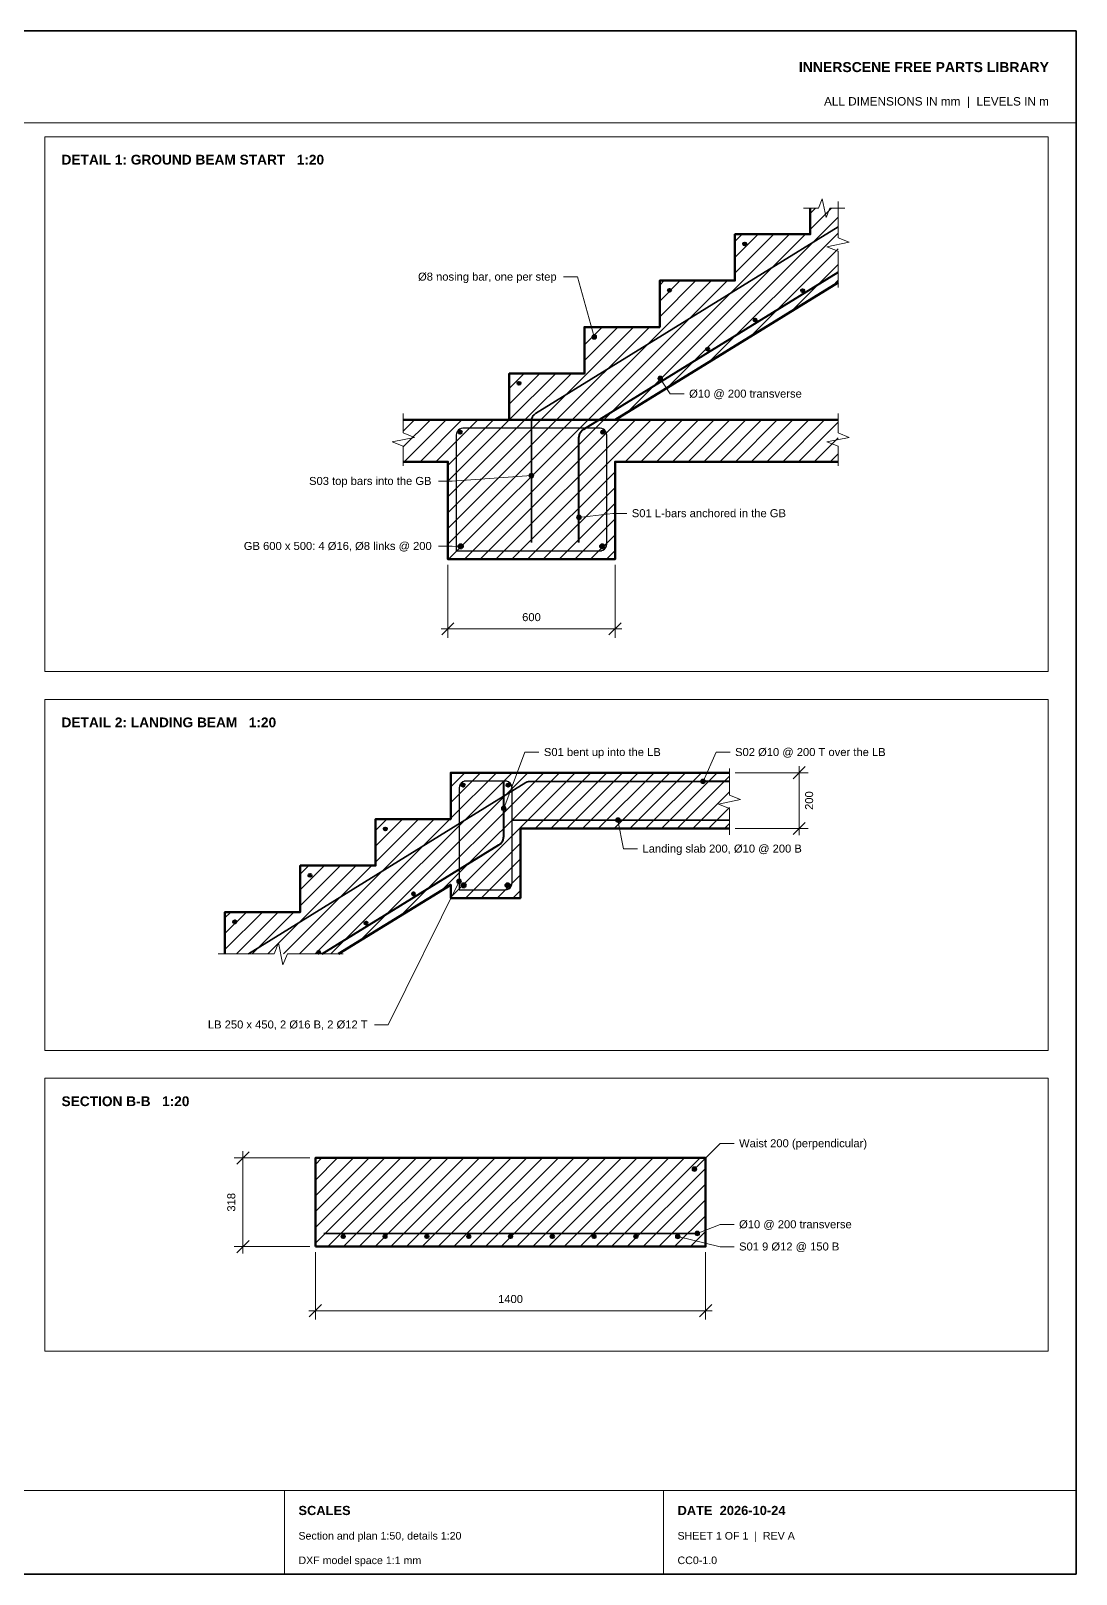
# Paper-space layout 'Layout1' of a CAD drawing. Header units: millimetres. Extents: x 10 to 410, y 10 to 287.
# Drawn here: x 222.5 to 410, y 10 to 287 of the extents above; entities that cross this region are included whole.
import ezdxf
from ezdxf.enums import TextEntityAlignment as Align

# ---------------------------------------------------------------- set-up
doc = ezdxf.new("R2010")
doc.units = ezdxf.units.MM
for name, color, linetype, lineweight, true_color in [('A-BORDER', 7, 'Continuous', 18, 0x6f8794), ('A-DIMS', 7, 'Continuous', 15, 0x46606d), ('A-TEXT', 7, 'Continuous', 15, 0x1b2a33), ('S-CONC', 7, 'Continuous', 50, 0x1f2d36), ('S-HATCH', 7, 'Continuous', 9, 0x9aa5aa), ('S-REBAR', 7, 'Continuous', 40, 0xb2361f)]:
    doc.layers.add(name, color=color, linetype=linetype, lineweight=lineweight, true_color=true_color)
doc.styles.add('STR_BOLD', font='arialbd.ttf')
doc.styles.add('STR_REGULAR', font='arial.ttf')

psp = doc.layouts.get("Layout1")

# ---------------------------------------------------------------- hatches: boundary and pattern name
at = {"layer": 'A-DIMS'}
h = psp.add_hatch(color=256, dxfattribs=at)
edge = h.paths.add_edge_path()
edge.add_arc((323.55, 232.08), 0.42, 0, 360)
h = psp.add_hatch(color=256, dxfattribs=at)
edge = h.paths.add_edge_path()
edge.add_arc((335.4, 224.61), 0.42, 0, 360)
h = psp.add_hatch(color=256, dxfattribs=at)
edge = h.paths.add_edge_path()
edge.add_arc((312.3, 207.17), 0.42, 0, 360)
h = psp.add_hatch(color=256, dxfattribs=at)
edge = h.paths.add_edge_path()
edge.add_arc((320.8, 199.67), 0.42, 0, 360)
h = psp.add_hatch(color=256, dxfattribs=at)
edge = h.paths.add_edge_path()
edge.add_arc((299.6, 194.47), 0.42, 0, 360)
h = psp.add_hatch(color=256, dxfattribs=at)
edge = h.paths.add_edge_path()
edge.add_arc((343.07, 152.29), 0.42, 0, 360)
h = psp.add_hatch(color=256, dxfattribs=at)
edge = h.paths.add_edge_path()
edge.add_arc((307.32, 147.44), 0.42, 0, 360)
h = psp.add_hatch(color=256, dxfattribs=at)
edge = h.paths.add_edge_path()
edge.add_arc((327.82, 145.34), 0.42, 0, 360)
h = psp.add_hatch(color=256, dxfattribs=at)
edge = h.paths.add_edge_path()
edge.add_arc((299.32, 134.34), 0.42, 0, 360)
h = psp.add_hatch(color=256, dxfattribs=at)
edge = h.paths.add_edge_path()
edge.add_arc((341.54, 82.7), 0.42, 0, 360)
h = psp.add_hatch(color=256, dxfattribs=at)
edge = h.paths.add_edge_path()
edge.add_arc((338.54, 70.6), 0.42, 0, 360)
h = psp.add_hatch(color=256, dxfattribs=at)
edge = h.paths.add_edge_path()
edge.add_arc((342.04, 71.15), 0.42, 0, 360)
at = {"layer": 'S-REBAR'}
h = psp.add_hatch(color=256, dxfattribs=at)
edge = h.paths.add_edge_path()
edge.add_arc((350.55, 248.75), 0.28, 0, 360)
h = psp.add_hatch(color=256, dxfattribs=at)
edge = h.paths.add_edge_path()
edge.add_arc((337.05, 240.42), 0.28, 0, 360)
h = psp.add_hatch(color=256, dxfattribs=at)
edge = h.paths.add_edge_path()
edge.add_arc((360.93, 240.37), 0.28, 0, 360)
h = psp.add_hatch(color=256, dxfattribs=at)
edge = h.paths.add_edge_path()
edge.add_arc((352.42, 235.12), 0.28, 0, 360)
h = psp.add_hatch(color=256, dxfattribs=at)
edge = h.paths.add_edge_path()
edge.add_arc((323.55, 232.08), 0.28, 0, 360)
h = psp.add_hatch(color=256, dxfattribs=at)
edge = h.paths.add_edge_path()
edge.add_arc((343.91, 229.87), 0.28, 0, 360)
h = psp.add_hatch(color=256, dxfattribs=at)
edge = h.paths.add_edge_path()
edge.add_arc((335.4, 224.61), 0.28, 0, 360)
h = psp.add_hatch(color=256, dxfattribs=at)
edge = h.paths.add_edge_path()
edge.add_arc((310.05, 223.75), 0.28, 0, 360)
h = psp.add_hatch(color=256, dxfattribs=at)
edge = h.paths.add_edge_path()
edge.add_arc((299.5, 214.97), 0.3, 0, 360)
h = psp.add_hatch(color=256, dxfattribs=at)
edge = h.paths.add_edge_path()
edge.add_arc((325.1, 214.97), 0.3, 0, 360)
h = psp.add_hatch(color=256, dxfattribs=at)
edge = h.paths.add_edge_path()
edge.add_arc((299.6, 194.47), 0.4, 0, 360)
h = psp.add_hatch(color=256, dxfattribs=at)
edge = h.paths.add_edge_path()
edge.add_arc((325, 194.47), 0.4, 0, 360)
h = psp.add_hatch(color=256, dxfattribs=at)
edge = h.paths.add_edge_path()
edge.add_arc((300.02, 151.64), 0.3, 0, 360)
h = psp.add_hatch(color=256, dxfattribs=at)
edge = h.paths.add_edge_path()
edge.add_arc((308.12, 151.64), 0.3, 0, 360)
h = psp.add_hatch(color=256, dxfattribs=at)
edge = h.paths.add_edge_path()
edge.add_arc((286.07, 143.76), 0.28, 0, 360)
h = psp.add_hatch(color=256, dxfattribs=at)
edge = h.paths.add_edge_path()
edge.add_arc((272.57, 135.42), 0.28, 0, 360)
h = psp.add_hatch(color=256, dxfattribs=at)
edge = h.paths.add_edge_path()
edge.add_arc((300.12, 133.64), 0.4, 0, 360)
h = psp.add_hatch(color=256, dxfattribs=at)
edge = h.paths.add_edge_path()
edge.add_arc((308.02, 133.64), 0.4, 0, 360)
h = psp.add_hatch(color=256, dxfattribs=at)
edge = h.paths.add_edge_path()
edge.add_arc((291.14, 132.1), 0.28, 0, 360)
h = psp.add_hatch(color=256, dxfattribs=at)
edge = h.paths.add_edge_path()
edge.add_arc((259.07, 127.09), 0.28, 0, 360)
h = psp.add_hatch(color=256, dxfattribs=at)
edge = h.paths.add_edge_path()
edge.add_arc((282.63, 126.85), 0.28, 0, 360)
h = psp.add_hatch(color=256, dxfattribs=at)
edge = h.paths.add_edge_path()
edge.add_arc((274.12, 121.59), 0.28, 0, 360)
h = psp.add_hatch(color=256, dxfattribs=at)
edge = h.paths.add_edge_path()
edge.add_arc((278.54, 70.6), 0.3, 0, 360)
h = psp.add_hatch(color=256, dxfattribs=at)
edge = h.paths.add_edge_path()
edge.add_arc((286.04, 70.6), 0.3, 0, 360)
h = psp.add_hatch(color=256, dxfattribs=at)
edge = h.paths.add_edge_path()
edge.add_arc((293.54, 70.6), 0.3, 0, 360)
h = psp.add_hatch(color=256, dxfattribs=at)
edge = h.paths.add_edge_path()
edge.add_arc((301.04, 70.6), 0.3, 0, 360)
h = psp.add_hatch(color=256, dxfattribs=at)
edge = h.paths.add_edge_path()
edge.add_arc((308.54, 70.6), 0.3, 0, 360)
h = psp.add_hatch(color=256, dxfattribs=at)
edge = h.paths.add_edge_path()
edge.add_arc((316.04, 70.6), 0.3, 0, 360)
h = psp.add_hatch(color=256, dxfattribs=at)
edge = h.paths.add_edge_path()
edge.add_arc((323.54, 70.6), 0.3, 0, 360)
h = psp.add_hatch(color=256, dxfattribs=at)
edge = h.paths.add_edge_path()
edge.add_arc((331.04, 70.6), 0.3, 0, 360)
h = psp.add_hatch(color=256, dxfattribs=at)
edge = h.paths.add_edge_path()
edge.add_arc((338.54, 70.6), 0.3, 0, 360)

# ---------------------------------------------------------------- linework, layer by layer
at = {"layer": 'A-BORDER'}
for p, q in [((10, 270.5), (410, 270.5)), ((10, 25), (410, 25)), ((268, 10), (268, 25)), ((336, 10), (336, 25))]:
    psp.add_line(p, q, dxfattribs=at)
at = {"layer": 'A-BORDER', "lineweight": 35}
psp.add_lwpolyline([(10, 10), (410, 10), (410, 287), (10, 287)], close=True, dxfattribs=at)
at = {"layer": 'A-BORDER'}
for points in [[(225, 172), (405, 172), (405, 268), (225, 268)], [(225, 104), (405, 104), (405, 167), (225, 167)], [(225, 50), (405, 50), (405, 99), (225, 99)]]:
    psp.add_lwpolyline(points, close=True, dxfattribs=at)
at = {"layer": 'A-DIMS'}
for p, q in [((297.3, 191.17), (297.3, 178.07)), ((327.3, 191.17), (327.3, 178.07)), ((296.1, 179.67), (328.5, 179.67)), ((348.82, 153.84), (361.92, 153.84)), ((360.32, 142.64), (360.32, 155.04)), ((348.82, 143.84), (361.92, 143.84)), ((260.54, 67.58), (260.54, 85.9)), ((272.54, 84.7), (258.94, 84.7)), ((272.54, 68.78), (258.94, 68.78)), ((273.54, 67.78), (273.54, 55.68)), ((343.54, 67.78), (343.54, 55.68)), ((272.34, 57.28), (344.74, 57.28))]:
    psp.add_line(p, q, dxfattribs=at)
at = {"layer": 'A-DIMS', "lineweight": 30}
for p, q in [((296.2, 178.57), (298.4, 180.77)), ((326.2, 178.57), (328.4, 180.77)), ((359.22, 152.74), (361.42, 154.94)), ((359.22, 142.74), (361.42, 144.94)), ((259.44, 83.6), (261.64, 85.8)), ((259.44, 67.68), (261.64, 69.88)), ((272.44, 56.18), (274.64, 58.38)), ((342.44, 56.18), (344.64, 58.38))]:
    psp.add_line(p, q, dxfattribs=at)
at = {"layer": 'A-DIMS'}
for points in [[(368.5, 255.17), (365.8, 255.17), (365.14, 253.5), (364.47, 256.83), (363.8, 255.17), (361.1, 255.17)], [(367.3, 240.96), (367.3, 247.46), (365.3, 248.26), (369.3, 249.06), (367.3, 249.86), (367.3, 256.37)], [(318.04, 242.85), (320.54, 242.85), (323.55, 232.08)], [(339.68, 221.85), (337.18, 221.85), (335.4, 224.61)], [(289.3, 218.34), (289.3, 214.83), (291.3, 214.03), (287.3, 213.23), (289.3, 212.43), (289.3, 208.93)], [(367.3, 208.93), (367.3, 212.43), (365.3, 213.23), (369.3, 214.03), (367.3, 214.83), (367.3, 218.34)], [(295.6, 206.18), (298.1, 206.18), (312.3, 207.17)], [(329.4, 200.39), (326.9, 200.39), (320.8, 199.67)], [(295.6, 194.51), (298.1, 194.51), (299.6, 194.47)], [(313.63, 157.52), (311.13, 157.52), (307.32, 147.44)], [(347.92, 157.52), (345.42, 157.52), (343.07, 152.29)], [(347.82, 142.67), (347.82, 147.43), (345.82, 148.23), (349.82, 149.03), (347.82, 149.83), (347.82, 154.59)], [(331.32, 140.19), (328.82, 140.19), (327.82, 145.34)], [(284.12, 108.62), (286.62, 108.62), (299.32, 134.34)], [(256.12, 121.34), (266.12, 121.34), (266.92, 123.34), (267.72, 119.34), (268.52, 121.34), (278.52, 121.34)], [(348.64, 87.3), (346.14, 87.3), (341.54, 82.7)], [(348.64, 72.76), (346.14, 72.76), (342.04, 71.15)], [(348.64, 68.77), (346.14, 68.77), (338.54, 70.6)]]:
    psp.add_lwpolyline(points, dxfattribs=at)
for centre in [(323.55, 232.08), (335.4, 224.61), (312.3, 207.17), (320.8, 199.67), (299.6, 194.47), (343.07, 152.29), (307.32, 147.44), (327.82, 145.34), (299.32, 134.34), (341.54, 82.7), (338.54, 70.6), (342.04, 71.15)]:
    psp.add_circle(centre, 0.42, dxfattribs=at)
at = {"layer": 'S-CONC'}
for points in [[(327.34, 217.17), (308.3, 217.17), (308.3, 225.5), (321.8, 225.5), (321.8, 233.83), (335.3, 233.83), (335.3, 242.17), (348.8, 242.17), (348.8, 250.5), (362.3, 250.5), (362.3, 255.17)], [(367.3, 241.83), (327.34, 217.17)], [(367.3, 217.17), (289.3, 217.17)], [(289.3, 209.67), (297.3, 209.67), (297.3, 192.17), (327.3, 192.17), (327.3, 209.67), (367.3, 209.67)], [(257.32, 121.34), (257.32, 128.84), (270.82, 128.84), (270.82, 137.17), (284.32, 137.17), (284.32, 145.51), (297.82, 145.51), (297.82, 153.84), (347.82, 153.84)], [(347.82, 143.84), (310.32, 143.84), (310.32, 131.34), (297.82, 131.34), (297.82, 133.75), (277.71, 121.34)]]:
    psp.add_lwpolyline(points, dxfattribs=at)
psp.add_lwpolyline([(273.54, 68.78), (343.54, 68.78), (343.54, 84.7), (273.54, 84.7)], close=True, dxfattribs=at)
at = {"layer": 'S-HATCH'}
for p, q in [((362.3, 251.37), (366.1, 255.17)), ((362.3, 254.2), (363.27, 255.17)), ((336.72, 222.96), (367.3, 253.54)), ((325.27, 217.17), (358.61, 250.5)), ((329.33, 218.39), (361.43, 250.5)), ((344.11, 227.52), (367.3, 250.71)), ((348.8, 243.52), (355.78, 250.5)), ((348.8, 246.35), (352.95, 250.5)), ((348.8, 249.18), (350.12, 250.5)), ((351.5, 232.08), (367.3, 247.88)), ((358.89, 236.64), (367.3, 245.05)), ((319.62, 217.17), (344.62, 242.17)), ((322.44, 217.17), (347.44, 242.17)), ((335.3, 235.68), (341.79, 242.17)), ((335.3, 238.51), (338.96, 242.17)), ((335.3, 241.34), (336.13, 242.17)), ((366.28, 241.2), (367.3, 242.23)), ((313.96, 217.17), (330.63, 233.83)), ((316.79, 217.17), (333.45, 233.83)), ((321.8, 227.84), (327.8, 233.83)), ((321.8, 230.67), (324.97, 233.83)), ((321.8, 233.5), (322.14, 233.83)), ((308.3, 217.17), (316.64, 225.5)), ((308.3, 220), (313.81, 225.5)), ((308.3, 222.82), (310.98, 225.5)), ((311.13, 217.17), (319.46, 225.5)), ((289.3, 212.31), (294.16, 217.17)), ((289.3, 215.14), (291.33, 217.17)), ((289.49, 209.67), (296.99, 217.17)), ((292.32, 209.67), (299.82, 217.17)), ((295.15, 209.67), (302.65, 217.17)), ((297.3, 194.85), (319.62, 217.17)), ((297.3, 197.68), (316.79, 217.17)), ((297.3, 200.51), (313.96, 217.17)), ((297.3, 203.34), (311.13, 217.17)), ((297.3, 206.17), (308.3, 217.17)), ((297.3, 209), (305.47, 217.17)), ((297.44, 192.17), (322.44, 217.17)), ((300.27, 192.17), (325.27, 217.17)), ((303.1, 192.17), (328.1, 217.17)), ((305.93, 192.17), (330.93, 217.17)), ((308.76, 192.17), (333.76, 217.17)), ((329.09, 209.67), (336.59, 217.17)), ((331.91, 209.67), (339.41, 217.17)), ((334.74, 209.67), (342.24, 217.17)), ((337.57, 209.67), (345.07, 217.17)), ((340.4, 209.67), (347.9, 217.17)), ((343.23, 209.67), (350.73, 217.17)), ((346.06, 209.67), (353.56, 217.17)), ((348.89, 209.67), (356.39, 217.17)), ((351.71, 209.67), (359.21, 217.17)), ((354.54, 209.67), (362.04, 217.17)), ((357.37, 209.67), (364.87, 217.17)), ((360.2, 209.67), (367.3, 216.77)), ((363.03, 209.67), (367.3, 213.94)), ((365.86, 209.67), (367.3, 211.11)), ((311.59, 192.17), (327.3, 207.88)), ((314.41, 192.17), (327.3, 205.05)), ((317.24, 192.17), (327.3, 202.23)), ((320.07, 192.17), (327.3, 199.4)), ((322.9, 192.17), (327.3, 196.57)), ((325.73, 192.17), (327.3, 193.74)), ((276.33, 121.34), (308.83, 153.84)), ((281.5, 123.68), (311.66, 153.84)), ((288.89, 128.24), (314.49, 153.84)), ((296.28, 132.8), (317.31, 153.84)), ((297.82, 131.52), (320.14, 153.84)), ((297.82, 145.66), (306, 153.84)), ((297.82, 148.49), (303.17, 153.84)), ((297.82, 151.32), (300.34, 153.84)), ((312.97, 143.84), (322.97, 153.84)), ((315.8, 143.84), (325.8, 153.84)), ((318.63, 143.84), (328.63, 153.84)), ((321.46, 143.84), (331.46, 153.84)), ((324.29, 143.84), (334.29, 153.84)), ((327.11, 143.84), (337.11, 153.84)), ((329.94, 143.84), (339.94, 153.84)), ((332.77, 143.84), (342.77, 153.84)), ((335.6, 143.84), (345.6, 153.84)), ((338.43, 143.84), (347.82, 153.23)), ((341.26, 143.84), (347.82, 150.4)), ((344.08, 143.84), (347.82, 147.58)), ((270.67, 121.34), (294.84, 145.51)), ((273.5, 121.34), (297.67, 145.51)), ((284.32, 137.82), (292.01, 145.51)), ((284.32, 140.64), (289.18, 145.51)), ((284.32, 143.47), (286.35, 145.51)), ((346.91, 143.84), (347.82, 144.75)), ((300.47, 131.34), (310.32, 141.19)), ((265.02, 121.34), (280.85, 137.17)), ((267.84, 121.34), (283.68, 137.17)), ((270.82, 129.97), (278.02, 137.17)), ((270.82, 132.8), (275.19, 137.17)), ((270.82, 135.63), (272.36, 137.17)), ((303.3, 131.34), (310.32, 138.36)), ((306.13, 131.34), (310.32, 135.53)), ((308.96, 131.34), (310.32, 132.7)), ((257.32, 122.13), (264.03, 128.84)), ((257.32, 124.96), (261.2, 128.84)), ((257.32, 127.79), (258.37, 128.84)), ((259.36, 121.34), (266.86, 128.84)), ((262.19, 121.34), (269.69, 128.84)), ((273.54, 69.4), (288.84, 84.7)), ((273.54, 72.23), (286.01, 84.7)), ((273.54, 75.06), (283.18, 84.7)), ((273.54, 77.88), (280.36, 84.7)), ((273.54, 80.71), (277.53, 84.7)), ((273.54, 83.54), (274.7, 84.7)), ((275.75, 68.78), (291.67, 84.7)), ((278.58, 68.78), (294.5, 84.7)), ((281.41, 68.78), (297.33, 84.7)), ((284.24, 68.78), (300.15, 84.7)), ((287.06, 68.78), (302.98, 84.7)), ((289.89, 68.78), (305.81, 84.7)), ((292.72, 68.78), (308.64, 84.7)), ((295.55, 68.78), (311.47, 84.7)), ((298.38, 68.78), (314.3, 84.7)), ((301.21, 68.78), (317.13, 84.7)), ((304.04, 68.78), (319.95, 84.7)), ((306.86, 68.78), (322.78, 84.7)), ((309.69, 68.78), (325.61, 84.7)), ((312.52, 68.78), (328.44, 84.7)), ((315.35, 68.78), (331.27, 84.7)), ((318.18, 68.78), (334.1, 84.7)), ((321.01, 68.78), (336.92, 84.7)), ((323.83, 68.78), (339.75, 84.7)), ((326.66, 68.78), (342.58, 84.7)), ((329.49, 68.78), (343.54, 82.83)), ((332.32, 68.78), (343.54, 80)), ((335.15, 68.78), (343.54, 77.17)), ((337.98, 68.78), (343.54, 74.34)), ((340.8, 68.78), (343.54, 71.52))]:
    psp.add_line(p, q, dxfattribs=at)
at = {"layer": 'S-REBAR', "lineweight": 35}
for points in [[(367.3, 251.82), (313.02, 218.32), (313.02, 218.32), (313.02, 218.31), (313.01, 218.31), (313.01, 218.31), (313.01, 218.31), (313.01, 218.31), (312.83, 218.17), (312.82, 218.17), (312.82, 218.17), (312.81, 218.16), (312.81, 218.16), (312.8, 218.15), (312.8, 218.15), (312.65, 217.99), (312.64, 217.99), (312.64, 217.98), (312.63, 217.98), (312.63, 217.97), (312.63, 217.97), (312.62, 217.96), (312.5, 217.78), (312.5, 217.78), (312.5, 217.77), (312.49, 217.77), (312.49, 217.76), (312.49, 217.75), (312.48, 217.75), (312.4, 217.55), (312.39, 217.55), (312.39, 217.54), (312.39, 217.54), (312.39, 217.53), (312.38, 217.52), (312.38, 217.51), (312.33, 217.31), (312.33, 217.3), (312.33, 217.3), (312.32, 217.29), (312.32, 217.28), (312.32, 217.28), (312.32, 217.27), (312.3, 217.05), (312.3, 217.04), (312.3, 217.04), (312.3, 217.04), (312.3, 217.03), (312.3, 217.03), (312.3, 217.03), (312.3, 195.17)], [(347.82, 152.29), (312.1, 152.29), (312.09, 152.29), (312.09, 152.29), (312.09, 152.29), (312.09, 152.29), (312.09, 152.29), (312.08, 152.29), (311.96, 152.28), (311.96, 152.28), (311.96, 152.28), (311.95, 152.28), (311.95, 152.28), (311.94, 152.28), (311.94, 152.28), (311.83, 152.27), (311.82, 152.27), (311.82, 152.26), (311.82, 152.26), (311.81, 152.26), (311.81, 152.26), (311.8, 152.26), (311.69, 152.24), (311.69, 152.23), (311.68, 152.23), (311.68, 152.23), (311.68, 152.23), (311.67, 152.23), (311.67, 152.23), (311.56, 152.19), (311.56, 152.19), (311.55, 152.19), (311.55, 152.19), (311.55, 152.19), (311.54, 152.19), (311.54, 152.18), (311.43, 152.14), (311.43, 152.14), (311.43, 152.13), (311.42, 152.13), (311.42, 152.13), (311.42, 152.13), (311.41, 152.13), (311.31, 152.07), (311.31, 152.07), (311.3, 152.07), (311.3, 152.07), (311.3, 152.07), (311.3, 152.06), (311.3, 152.06), (261.53, 121.34)], [(342.82, 152.34), (347.82, 152.34)], [(308.82, 145.34), (347.82, 145.34)], [(275.04, 71.15), (342.04, 71.15)]]:
    psp.add_lwpolyline(points, dxfattribs=at)
at = {"layer": 'S-REBAR', "lineweight": 40}
for points in [[(320.8, 195.17), (320.8, 213.94), (320.8, 213.94), (320.8, 213.94), (320.8, 213.95), (320.8, 213.95), (320.8, 213.96), (320.8, 213.96), (320.83, 214.23), (320.83, 214.24), (320.83, 214.24), (320.83, 214.25), (320.83, 214.26), (320.83, 214.27), (320.83, 214.28), (320.9, 214.52), (320.9, 214.53), (320.9, 214.54), (320.91, 214.55), (320.91, 214.55), (320.91, 214.56), (320.92, 214.57), (321.02, 214.8), (321.02, 214.81), (321.03, 214.82), (321.03, 214.82), (321.04, 214.83), (321.04, 214.84), (321.04, 214.85), (321.19, 215.06), (321.19, 215.06), (321.2, 215.07), (321.2, 215.08), (321.21, 215.08), (321.21, 215.09), (321.22, 215.1), (321.39, 215.28), (321.4, 215.29), (321.41, 215.29), (321.41, 215.3), (321.42, 215.3), (321.43, 215.31), (321.43, 215.31), (321.65, 215.47), (321.65, 215.47), (321.65, 215.48), (321.66, 215.48), (321.66, 215.48), (321.66, 215.48), (321.67, 215.49), (367.3, 243.66)], [(274.76, 121.34), (306.45, 140.91), (306.46, 140.91), (306.46, 140.91), (306.47, 140.91), (306.47, 140.92), (306.47, 140.92), (306.48, 140.92), (306.69, 141.08), (306.7, 141.08), (306.7, 141.09), (306.71, 141.1), (306.72, 141.1), (306.72, 141.11), (306.73, 141.11), (306.9, 141.3), (306.91, 141.3), (306.92, 141.31), (306.92, 141.32), (306.93, 141.32), (306.93, 141.33), (306.94, 141.34), (307.08, 141.55), (307.08, 141.55), (307.09, 141.56), (307.09, 141.57), (307.1, 141.58), (307.1, 141.58), (307.1, 141.59), (307.21, 141.82), (307.21, 141.83), (307.21, 141.84), (307.22, 141.85), (307.22, 141.85), (307.22, 141.86), (307.22, 141.87), (307.29, 142.12), (307.29, 142.12), (307.29, 142.13), (307.29, 142.14), (307.29, 142.15), (307.3, 142.16), (307.3, 142.17), (307.32, 142.43), (307.32, 142.44), (307.32, 142.44), (307.32, 142.44), (307.32, 142.45), (307.32, 142.45), (307.32, 142.46), (307.32, 152.19)]]:
    psp.add_lwpolyline(points, dxfattribs=at)
at = {"layer": 'S-REBAR', "lineweight": 30}
for points in [[(298.8, 193.67), (324.59, 193.67), (324.59, 193.67), (324.6, 193.67), (324.6, 193.67), (324.61, 193.67), (324.61, 193.67), (324.61, 193.67), (324.89, 193.7), (324.9, 193.71), (324.9, 193.71), (324.91, 193.71), (324.92, 193.71), (324.93, 193.71), (324.94, 193.72), (325.18, 193.82), (325.19, 193.82), (325.19, 193.82), (325.2, 193.83), (325.21, 193.83), (325.22, 193.84), (325.22, 193.84), (325.43, 194), (325.44, 194.01), (325.44, 194.01), (325.45, 194.02), (325.46, 194.03), (325.46, 194.03), (325.47, 194.04), (325.63, 194.25), (325.63, 194.25), (325.64, 194.26), (325.64, 194.27), (325.64, 194.28), (325.65, 194.28), (325.65, 194.29), (325.75, 194.53), (325.75, 194.54), (325.76, 194.55), (325.76, 194.56), (325.76, 194.57), (325.76, 194.57), (325.76, 194.58), (325.8, 194.85), (325.8, 194.86), (325.8, 194.86), (325.8, 194.87), (325.8, 194.87), (325.8, 194.88), (325.8, 194.88), (325.8, 214.45), (325.8, 214.46), (325.8, 214.46), (325.8, 214.47), (325.8, 214.47), (325.8, 214.48), (325.8, 214.48), (325.76, 214.75), (325.76, 214.76), (325.76, 214.77), (325.76, 214.78), (325.76, 214.79), (325.75, 214.79), (325.75, 214.8), (325.65, 215.04), (325.65, 215.05), (325.64, 215.06), (325.64, 215.07), (325.64, 215.07), (325.63, 215.08), (325.63, 215.09), (325.47, 215.29), (325.46, 215.3), (325.46, 215.31), (325.45, 215.31), (325.44, 215.32), (325.44, 215.33), (325.43, 215.33), (325.22, 215.49), (325.22, 215.5), (325.21, 215.5), (325.2, 215.5), (325.19, 215.51), (325.19, 215.51), (325.18, 215.52), (324.94, 215.62), (324.93, 215.62), (324.92, 215.62), (324.91, 215.62), (324.9, 215.63), (324.9, 215.63), (324.89, 215.63), (324.61, 215.66), (324.61, 215.67), (324.61, 215.67), (324.6, 215.67), (324.6, 215.67), (324.59, 215.67), (324.59, 215.67), (300.02, 215.67), (300.01, 215.67), (300.01, 215.67), (300, 215.67), (300, 215.67), (299.99, 215.67), (299.99, 215.66), (299.72, 215.63), (299.71, 215.63), (299.7, 215.63), (299.69, 215.62), (299.68, 215.62), (299.68, 215.62), (299.67, 215.62), (299.43, 215.52), (299.42, 215.51), (299.41, 215.51), (299.4, 215.5), (299.4, 215.5), (299.39, 215.5), (299.38, 215.49), (299.17, 215.33), (299.17, 215.33), (299.16, 215.32), (299.15, 215.31), (299.15, 215.31), (299.14, 215.3), (299.14, 215.29), (298.98, 215.09), (298.97, 215.08), (298.97, 215.07), (298.96, 215.07), (298.96, 215.06), (298.96, 215.05), (298.95, 215.04), (298.85, 214.8), (298.85, 214.79), (298.85, 214.79), (298.84, 214.78), (298.84, 214.77), (298.84, 214.76), (298.84, 214.75), (298.8, 214.48), (298.8, 214.48), (298.8, 214.47), (298.8, 214.47), (298.8, 214.46), (298.8, 214.46), (298.8, 214.45), (298.8, 193.67)], [(299.32, 132.84), (307.61, 132.84), (307.61, 132.84), (307.62, 132.84), (307.62, 132.84), (307.62, 132.84), (307.63, 132.84), (307.63, 132.84), (307.9, 132.88), (307.91, 132.88), (307.92, 132.88), (307.93, 132.88), (307.94, 132.88), (307.95, 132.89), (307.95, 132.89), (308.2, 132.99), (308.2, 132.99), (308.21, 133), (308.22, 133), (308.23, 133.01), (308.23, 133.01), (308.24, 133.02), (308.45, 133.18), (308.45, 133.18), (308.46, 133.19), (308.47, 133.19), (308.47, 133.2), (308.48, 133.21), (308.48, 133.21), (308.64, 133.42), (308.65, 133.43), (308.65, 133.43), (308.66, 133.44), (308.66, 133.45), (308.67, 133.46), (308.67, 133.46), (308.77, 133.71), (308.77, 133.71), (308.78, 133.72), (308.78, 133.73), (308.78, 133.74), (308.78, 133.75), (308.78, 133.76), (308.82, 134.03), (308.82, 134.03), (308.82, 134.04), (308.82, 134.04), (308.82, 134.04), (308.82, 134.05), (308.82, 134.05), (308.82, 151.13), (308.82, 151.13), (308.82, 151.14), (308.82, 151.14), (308.82, 151.14), (308.82, 151.15), (308.82, 151.15), (308.78, 151.42), (308.78, 151.43), (308.78, 151.44), (308.78, 151.45), (308.78, 151.46), (308.77, 151.47), (308.77, 151.47), (308.67, 151.72), (308.67, 151.72), (308.66, 151.73), (308.66, 151.74), (308.65, 151.75), (308.65, 151.75), (308.64, 151.76), (308.48, 151.97), (308.48, 151.97), (308.47, 151.98), (308.47, 151.99), (308.46, 151.99), (308.45, 152), (308.45, 152), (308.24, 152.16), (308.23, 152.17), (308.23, 152.17), (308.22, 152.18), (308.21, 152.18), (308.2, 152.19), (308.2, 152.19), (307.95, 152.29), (307.95, 152.29), (307.94, 152.3), (307.93, 152.3), (307.92, 152.3), (307.91, 152.3), (307.9, 152.3), (307.63, 152.34), (307.63, 152.34), (307.62, 152.34), (307.62, 152.34), (307.62, 152.34), (307.61, 152.34), (307.61, 152.34), (300.53, 152.34), (300.53, 152.34), (300.52, 152.34), (300.52, 152.34), (300.52, 152.34), (300.51, 152.34), (300.51, 152.34), (300.24, 152.3), (300.23, 152.3), (300.22, 152.3), (300.21, 152.3), (300.2, 152.3), (300.19, 152.29), (300.19, 152.29), (299.94, 152.19), (299.94, 152.19), (299.93, 152.18), (299.92, 152.18), (299.91, 152.17), (299.91, 152.17), (299.9, 152.16), (299.69, 152), (299.69, 152), (299.68, 151.99), (299.67, 151.99), (299.67, 151.98), (299.66, 151.97), (299.66, 151.97), (299.5, 151.76), (299.49, 151.75), (299.49, 151.75), (299.48, 151.74), (299.48, 151.73), (299.47, 151.72), (299.47, 151.72), (299.37, 151.47), (299.37, 151.47), (299.36, 151.46), (299.36, 151.45), (299.36, 151.44), (299.36, 151.43), (299.36, 151.42), (299.32, 151.15), (299.32, 151.15), (299.32, 151.14), (299.32, 151.14), (299.32, 151.14), (299.32, 151.13), (299.32, 151.13), (299.32, 132.84)]]:
    psp.add_lwpolyline(points, dxfattribs=at)
at = {"layer": 'S-REBAR'}
for centre, radius in [((350.55, 248.75), 0.28), ((337.05, 240.42), 0.28), ((360.93, 240.37), 0.28), ((352.42, 235.12), 0.28), ((323.55, 232.08), 0.28), ((343.91, 229.87), 0.28), ((335.4, 224.61), 0.28), ((310.05, 223.75), 0.28), ((299.5, 214.97), 0.3), ((325.1, 214.97), 0.3), ((299.6, 194.47), 0.4), ((325, 194.47), 0.4), ((300.02, 151.64), 0.3), ((308.12, 151.64), 0.3), ((286.07, 143.76), 0.28), ((272.57, 135.42), 0.28), ((300.12, 133.64), 0.4), ((308.02, 133.64), 0.4), ((291.14, 132.1), 0.28), ((259.07, 127.09), 0.28), ((282.63, 126.85), 0.28), ((274.12, 121.59), 0.28), ((278.54, 70.6), 0.3), ((286.04, 70.6), 0.3), ((293.54, 70.6), 0.3), ((301.04, 70.6), 0.3), ((308.54, 70.6), 0.3), ((316.04, 70.6), 0.3), ((323.54, 70.6), 0.3), ((331.04, 70.6), 0.3), ((338.54, 70.6), 0.3)]:
    psp.add_circle(centre, radius, dxfattribs=at)

# ---------------------------------------------------------------- texts
at = {"layer": 'A-DIMS', "style": 'STR_REGULAR'}
for s, p in [('600', (312.3, 181.05)), ('1400', (308.54, 58.66))]:
    psp.add_text(s, height=1.436, dxfattribs=at).set_placement(p, align=Align.CENTER)
for s, p in [('200', (362.82, 148.84)), ('318', (259.16, 76.74))]:
    psp.add_text(s, height=1.436, rotation=90, dxfattribs=at).set_placement(p, align=Align.CENTER)
at = {"layer": 'A-TEXT'}
for s, height, style, p in [('INNERSCENE FREE PARTS LIBRARY', 1.795, 'STR_BOLD', (360.27, 279.6)), ('ALL DIMENSIONS IN mm  |  LEVELS IN m', 1.5078, 'STR_REGULAR', (364.78, 273.6)), ('DETAIL 1: GROUND BEAM START   1:20', 1.7591, 'STR_BOLD', (228, 263)), ('Ø8 nosing bar, one per step', 1.436, 'STR_REGULAR', (291.95, 242.17)), ('Ø10 @ 200 transverse', 1.436, 'STR_REGULAR', (340.58, 221.17)), ('S03 top bars into the GB', 1.436, 'STR_REGULAR', (272.4, 205.5)), ('S01 L-bars anchored in the GB', 1.436, 'STR_REGULAR', (330.3, 199.71)), ('GB 600 x 500: 4 Ø16, Ø8 links @ 200', 1.436, 'STR_REGULAR', (260.7, 193.83)), ('DETAIL 2: LANDING BEAM   1:20', 1.7591, 'STR_BOLD', (228, 162)), ('S01 bent up into the LB', 1.436, 'STR_REGULAR', (314.53, 156.84)), ('S02 Ø10 @ 200 T over the LB', 1.436, 'STR_REGULAR', (348.82, 156.84)), ('Landing slab 200, Ø10 @ 200 B', 1.436, 'STR_REGULAR', (332.22, 139.51)), ('LB 250 x 450, 2 Ø16 B, 2 Ø12 T', 1.436, 'STR_REGULAR', (254.25, 107.94)), ('SECTION B-B   1:20', 1.7591, 'STR_BOLD', (228, 94)), ('Waist 200 (perpendicular)', 1.436, 'STR_REGULAR', (349.54, 86.62)), ('Ø10 @ 200 transverse', 1.436, 'STR_REGULAR', (349.54, 72.08)), ('S01 9 Ø12 @ 150 B', 1.436, 'STR_REGULAR', (349.54, 68.09)), ('SCALES', 1.651, 'STR_BOLD', (270.5, 20.6)), ('DATE  2026-10-24', 1.6514, 'STR_BOLD', (338.5, 20.6)), ('Section and plan 1:50, details 1:20', 1.3642, 'STR_REGULAR', (270.5, 16.2)), ('SHEET 1 OF 1  |  REV A', 1.3642, 'STR_REGULAR', (338.5, 16.2)), ('DXF model space 1:1 mm', 1.3642, 'STR_REGULAR', (270.5, 11.8)), ('CC0-1.0', 1.364, 'STR_REGULAR', (338.5, 11.8))]:
    psp.add_text(s, height=height, dxfattribs=dict(at, style=style)).set_placement(p)

doc.saveas('drawing.dxf')
